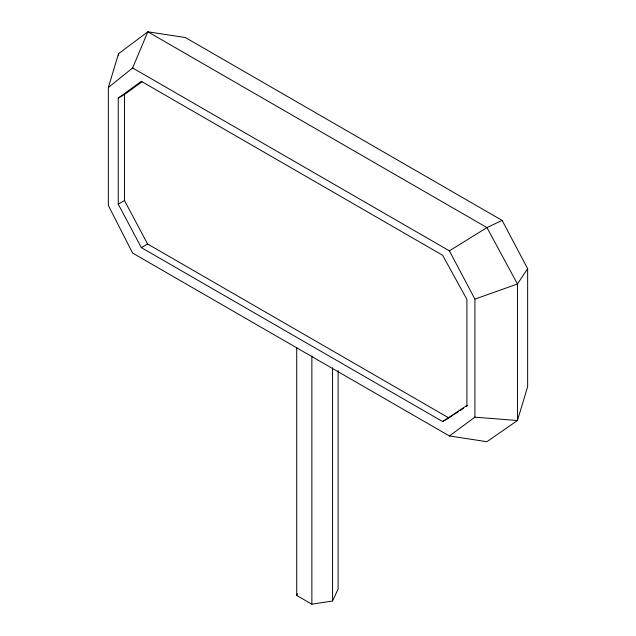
<?xml version="1.0" encoding="UTF-8"?>
<svg xmlns="http://www.w3.org/2000/svg" width="636" height="636" viewBox="0 0 636 636"><rect width="100%" height="100%" fill="white"/><g stroke="black" fill="none" stroke-linecap="round" stroke-linejoin="round"><path stroke-width="0.95" d="M108.359 87.498L118.542 53.686L147.83 31.8L185.362 37.532L502.138 220.414L527.642 268.686L527.642 386.712L517.458 420.523L486.938 441.702L449.406 435.97L132.638 253.088L108.359 205.531L108.359 87.498L132.638 67.972L147.83 31.8L486.938 227.585L517.458 283.998L517.458 420.523L474.917 417.16L449.406 435.97M338.106 370.709L338.106 589.055L332.556 600.996L311.863 604.2L296.718 595.455L297.505 593.746M527.642 268.686L517.458 283.998L474.917 299.127L474.917 417.16M118.248 98.119L141.335 81.329L442.648 255.282L466.911 299.421L466.911 405.45L442.648 421.565L141.335 247.611L118.248 204.148L118.248 98.119L124.489 94.518L142.011 81.774M452.935 415.276L448.889 417.963L147.584 244.001L124.489 200.539L124.489 94.518M454.557 414.195L458.596 411.508M460.218 410.435L463.453 408.288M465.878 406.674L467.492 405.601M132.638 67.972L449.406 250.862L486.938 227.585L502.138 220.414M118.248 204.148L124.489 200.539M141.335 247.611L147.584 244.001M442.648 421.565L448.11 418.409M449.406 250.862L474.917 299.127M332.556 367.791L332.556 600.996M311.863 356.128L311.863 604.2M296.718 347.383L296.718 595.455M118.542 53.686L118.542 55.666"/></g></svg>
